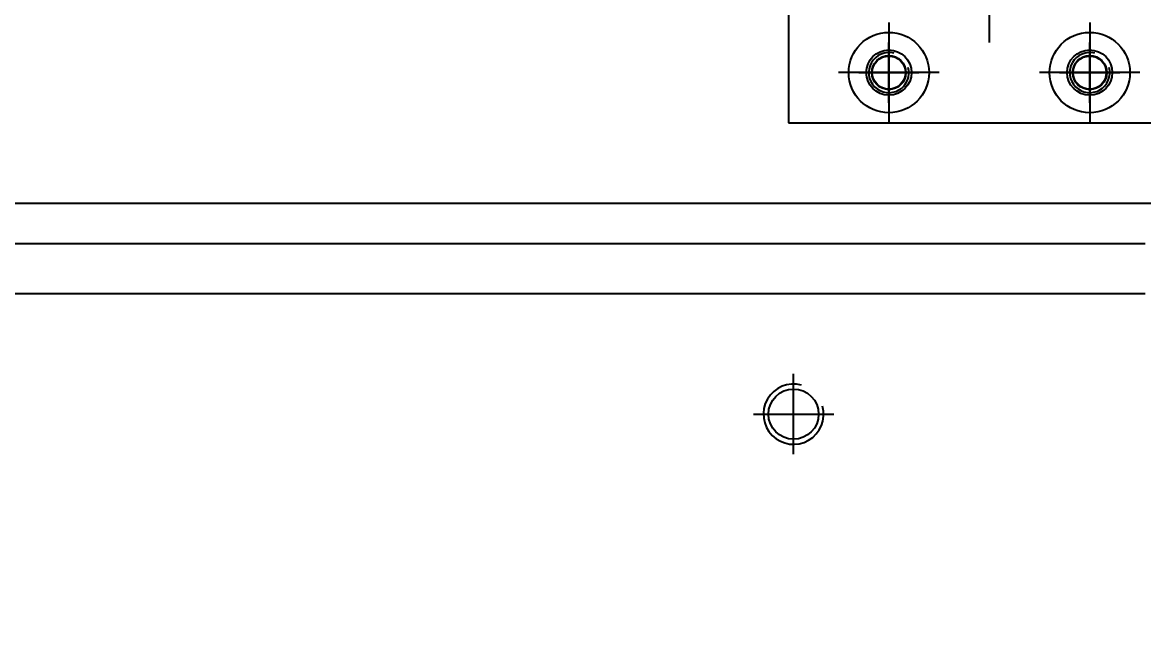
# Model space of a CAD drawing. Header units: inches. Extents: x 0 to 77285, y -118 to 40065.
# Drawn here: x 16352.9 to 16464.5, y 26092.2 to 26152.5 of the extents above; entities that cross this region are included whole.
import ezdxf

# ---------------------------------------------------------------- set-up
doc = ezdxf.new("R2010")
doc.units = ezdxf.units.IN
doc.header["$LTSCALE"] = 5
doc.header["$MEASUREMENT"] = 0
doc.layers.add('A', color=8, linetype='Continuous')
doc.styles.add('SCI', font='')
doc.styles.get('SCI').set_extended_font_data('Gulim')
doc.dimstyles.new('SCH', dxfattribs={"dimtxt": 2.5, "dimasz": 2, "dimexe": 1.25, "dimexo": 0.625, "dimtad": 1, "dimdec": 8, "dimtxsty": 'SCI', "dimcen": 2.5, "dimclrd": 4, "dimclre": 4, "dimclrt": 7, "dimadec": 8, "dimazin": 2, "dimtfac": 1, "dimtdec": 8, "dimtmove": 0, "dimatfit": 3, "dimfxl": 1, "dimarcsym": 0})

# ---------------------------------------------------------------- blocks, each defined once
blk = doc.blocks.new('A$Cc399747e')
at = {"ltscale": 5}
for p, q in [((853.79, 167), (853.79, 159)), ((857.79, 163), (849.79, 163)), ((1218.78, 151), (818.78, 151)), ((1218.78, 146), (818.78, 146))]:
    blk.add_line(p, q, dxfattribs=at)
for p, q in [((1447.8, 142), (400.8, 142)), ((854.3, 134), (814.3, 134)), ((824.3, 124), (824.3, 134)), ((844.3, 124), (844.3, 134)), ((854.3, 114), (854.3, 134)), ((824.3, 132), (824.3, 126)), ((844.3, 132), (844.3, 126)), ((819.3, 129), (829.3, 129)), ((827.3, 129), (821.3, 129)), ((839.3, 129), (849.3, 129)), ((847.3, 129), (841.3, 129)), ((834.3, 112), (834.3, 126))]:
    blk.add_line(p, q)
blk.add_circle((853.79, 163), 2.5, dxfattribs=at)
for centre, radius in [((824.3, 129), 4), ((844.3, 129), 4), ((824.3, 129), 2.25), ((824.3, 129), 1.7), ((824.3, 129), 1.65), ((844.3, 129), 2.25), ((844.3, 129), 1.7), ((844.3, 129), 1.65)]:
    blk.add_circle(centre, radius)
blk.add_arc((853.79, 163), 3, 255, 195, dxfattribs=at)
for centre in [(824.3, 129), (844.3, 129)]:
    blk.add_arc(centre, 2, 255, 195)
blk = doc.blocks.new('*D366')
at = {"color": 4, "lineweight": -2, "transparency": 16777216}
for p, q in [((12554.65, 23925.55), (12554.65, 28076.14)), ((17979.65, 23925.05), (17979.65, 28076.14)), ((12714.65, 27976.14), (17819.65, 27976.14))]:
    blk.add_line(p, q, dxfattribs=at)
at = {"color": 4, "transparency": 16777216}
for points in [[(12714.65, 28002.81), (12714.65, 27949.48), (12554.65, 27976.14)], [(17819.65, 28002.81), (17819.65, 27949.48), (17979.65, 27976.14)]]:
    blk.add_solid(points, dxfattribs=at)
at = {"layer": 'Defpoints', "color": 0, "transparency": 16777216}
for p in [(17979.65, 27976.14), (12554.65, 23875.55), (17979.65, 23875.05)]:
    blk.add_point(p, dxfattribs=at)
at = {"color": 7, "transparency": 16777216, "insert": (15267.15, 28128.81), "char_height": 200, "attachment_point": 5, "style": 'SCI'}
blk.add_mtext('5425', dxfattribs=at)
blk = doc.blocks.new('*D367')
at = {"color": 4, "lineweight": -2, "transparency": 16777216}
for p, q in [((12554.65, 23925.55), (12554.65, 29140.68)), ((21064.65, 23433.05), (21064.65, 29140.68)), ((12714.65, 29040.68), (20904.65, 29040.68))]:
    blk.add_line(p, q, dxfattribs=at)
at = {"color": 4, "transparency": 16777216}
for points in [[(12714.65, 29067.34), (12714.65, 29014.01), (12554.65, 29040.68)], [(20904.65, 29067.34), (20904.65, 29014.01), (21064.65, 29040.68)]]:
    blk.add_solid(points, dxfattribs=at)
at = {"layer": 'Defpoints', "color": 0, "transparency": 16777216}
for p in [(21064.65, 29040.68), (12554.65, 23875.55), (21064.65, 23383.05)]:
    blk.add_point(p, dxfattribs=at)
at = {"color": 7, "transparency": 16777216, "insert": (16809.65, 29193.47), "char_height": 200, "attachment_point": 5, "style": 'SCI'}
blk.add_mtext('8510', dxfattribs=at)
blk = doc.blocks.new('*D374')
at = {"color": 4, "lineweight": -2, "transparency": 16777216}
for p, q in [((12554.65, 23925.55), (12554.65, 30215.88)), ((37924.65, 23433.05), (37924.65, 30215.88)), ((12714.65, 30115.88), (37764.65, 30115.88))]:
    blk.add_line(p, q, dxfattribs=at)
at = {"color": 4, "transparency": 16777216}
for points in [[(12714.65, 30142.54), (12714.65, 30089.21), (12554.65, 30115.88)], [(37764.65, 30142.54), (37764.65, 30089.21), (37924.65, 30115.88)]]:
    blk.add_solid(points, dxfattribs=at)
at = {"layer": 'Defpoints', "color": 0, "transparency": 16777216}
for p in [(37924.65, 30115.88), (12554.65, 23875.55), (37924.65, 23383.05)]:
    blk.add_point(p, dxfattribs=at)
at = {"color": 7, "transparency": 16777216, "insert": (25239.65, 30268.54), "char_height": 200, "attachment_point": 5, "style": 'SCI'}
blk.add_mtext('25370', dxfattribs=at)

msp = doc.modelspace()

# ---------------------------------------------------------------- block references
at = {"layer": 'A', "rotation": 180}
msp.add_blockref('A$Cc399747e', (17283.44187244, 26276.55060516), dxfattribs=at)

# ---------------------------------------------------------------- dimensions: what is measured, and where the dimension line sits
for base, p2, picture, middle in [((37924.649780898, 30115.8761734788), (37924.649780898, 23383.0504762948), '*D374', (25239.649780898, 30268.5392893244)), ((21064.649780898, 29040.6754827387), (21064.649780898, 23383.0504762948), '*D367', (16809.649780898, 29193.4717543765)), ((17979.649780898, 27976.1433020648), (17979.649780898, 23875.0504762948), '*D366', (15267.149780898, 28128.8064179103))]:
    dim = msp.add_linear_dim(base=base, p1=(12554.649780898, 23875.5504762968), p2=p2, dimstyle='SCH', override={"dimscale": 80})
    dim.commit()
    dim.dimension.update_dxf_attribs({"geometry": picture, "text_midpoint": middle})

doc.saveas('drawing.dxf')
